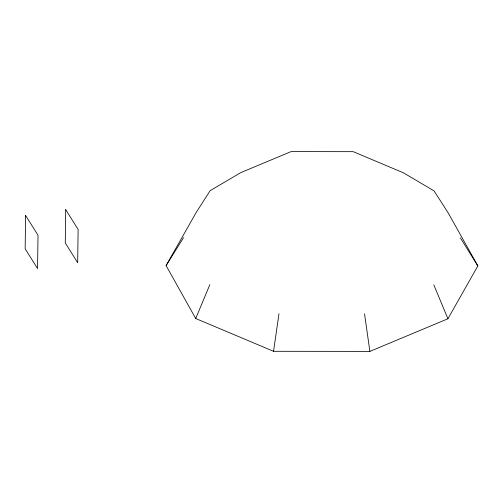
<?xml version="1.0" encoding="UTF-8"?>
<svg xmlns="http://www.w3.org/2000/svg" width="503" height="503" viewBox="0 0 503 503"><rect width="100%" height="100%" fill="white"/><g stroke="black" fill="none" stroke-linecap="round" stroke-linejoin="round"><path stroke-width="0.75" d="M273.55 351.295L195.711 318.525L166.097 265.603L196.025 212.731L210.147 190.675L240.723 172.648L291.067 151.61L353.213 151.667L403.425 172.812L434.083 190.901L448.236 212.983L477.85 265.911L447.921 318.776L369.887 351.39L273.55 351.295L278.976 313.709M195.711 318.525L209.864 284.61M166.097 265.603L183.57 237.617M460.377 237.894L477.85 265.911M433.806 284.83L447.921 318.776M364.518 313.79L369.887 351.39M25.603 215.473L25.15 248.778L37.555 268.564L38.008 235.259L25.603 215.473M65.723 209.65L65.271 242.955L77.676 262.748L78.128 229.437L65.723 209.65"/></g></svg>
